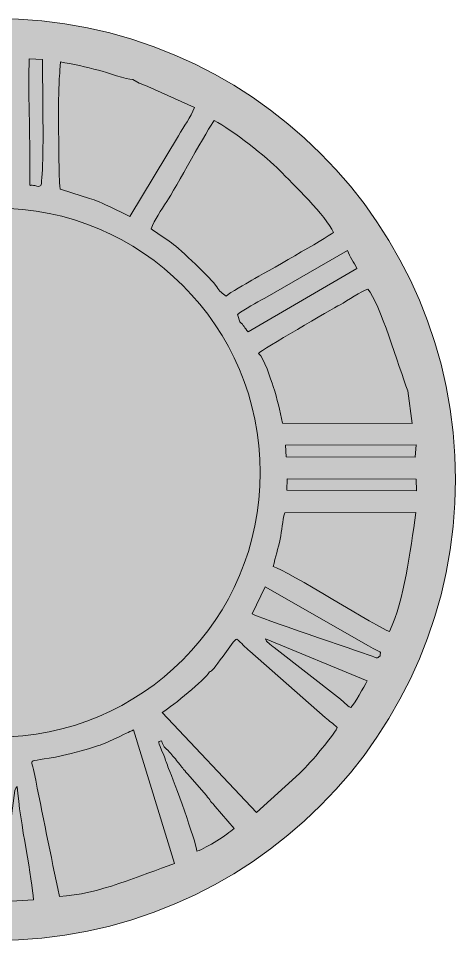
# Model space of a CAD drawing. Header units: inches. Extents: x -4.32 to 3.28, y -3.78 to 3.82.
# Drawn here: x -0.33 to 3.28, y -3.78 to 3.82 of the extents above; entities that cross this region are included whole.
import ezdxf

# ---------------------------------------------------------------- set-up
doc = ezdxf.new("R2010")
doc.units = ezdxf.units.IN
doc.header["$MEASUREMENT"] = 0
doc.layers.add('layer 1', color=7, linetype='Continuous')

msp = doc.modelspace()

# ---------------------------------------------------------------- hatches: boundary and pattern name
at = {"layer": 'layer 1', "true_color": 0xfefefe}
h = msp.add_hatch(color=7, dxfattribs=at)
edge = h.paths.add_edge_path()
edge.add_spline(control_points=[(-0.5208, 3.8199), (-2.6201, 3.8199), (-4.322, 2.1181), (-4.322, 0.0187), (-4.322, -2.0806), (-2.6201, -3.7824), (-0.5208, -3.7824), (1.5786, -3.7824), (3.2804, -2.0806), (3.2804, 0.0187), (3.2804, 2.1181), (1.5786, 3.8199), (-0.5208, 3.8199)], knot_values=[0, 0, 0, 0, 0.25, 0.25, 0.25, 0.5, 0.5, 0.5, 0.75, 0.75, 0.75, 1, 1, 1, 1], degree=3, periodic=1)
h = msp.add_hatch(color=7, dxfattribs=at)
edge = h.paths.add_edge_path()
edge.add_spline(control_points=[(-0.1415, 2.4413), (-0.1593, 2.4218), (-0.1907, 2.4497), (-0.2021, 2.4435), (-0.2364, 2.4533), (-0.233, 2.4051), (-0.2307, 2.5607), (-0.2265, 2.8411), (-0.2497, 3.2425), (-0.2355, 3.4881), (-0.2355, 3.4881), (-0.1266, 3.4806), (-0.1266, 3.4806), (-0.1266, 3.4806), (-0.1248, 3.0877), (-0.1248, 3.0877), (-0.1178, 2.7915), (-0.1272, 2.457), (-0.1415, 2.4413)], knot_values=[0, 0, 0, 0, 0.166667, 0.166667, 0.166667, 0.333333, 0.333333, 0.333333, 0.5, 0.5, 0.5, 0.666667, 0.666667, 0.666667, 0.833333, 0.833333, 0.833333, 1, 1, 1, 1], degree=3, periodic=1)
h = msp.add_hatch(color=7, dxfattribs=at)
edge = h.paths.add_edge_path()
edge.add_spline(control_points=[(0.5948, 2.1872), (0.2091, 2.3756), (0.3863, 2.2871), (0.018, 2.4137), (0.005, 2.5439), (0.012, 2.7266), (0.0046, 2.9058), (0.0057, 3.266), (0.0073, 3.2712), (0.0223, 3.4611), (0.1149, 3.4464), (0.2395, 3.4172), (0.3342, 3.3937), (0.4039, 3.3765), (0.5704, 3.3141), (0.6169, 3.3158), (0.6169, 3.3158), (0.6697, 3.2868), (0.6697, 3.2868), (0.6953, 3.2772), (0.7158, 3.2702), (0.7414, 3.26), (0.7414, 3.26), (1.1258, 3.086), (1.1258, 3.086), (1.0974, 3.0037), (1.04, 2.9335), (0.9942, 2.8528), (0.9942, 2.8528), (0.5948, 2.1872), (0.5948, 2.1872)], knot_values=[0, 0, 0, 0, 0.1, 0.1, 0.1, 0.2, 0.2, 0.2, 0.3, 0.3, 0.3, 0.4, 0.4, 0.4, 0.5, 0.5, 0.5, 0.6, 0.6, 0.6, 0.7, 0.7, 0.7, 0.8, 0.8, 0.8, 0.9, 0.9, 0.9, 1, 1, 1, 1], degree=3, periodic=1)
h = msp.add_hatch(color=7, dxfattribs=at)
edge = h.paths.add_edge_path()
edge.add_spline(control_points=[(0.9384, 1.9687), (0.885, 2.0065), (0.8292, 2.0427), (0.7695, 2.0851), (0.7992, 2.163), (0.8495, 2.2363), (0.8986, 2.3102), (0.9621, 2.4057), (1.2459, 2.9281), (1.2903, 2.978), (1.4359, 2.9034), (1.7307, 2.6709), (1.827, 2.57), (1.937, 2.4549), (2.2133, 2.192), (2.2735, 2.0565), (2.208, 2.0038), (1.7104, 1.7253), (1.5996, 1.6613), (1.55, 1.6327), (1.4198, 1.5605), (1.3885, 1.5306), (1.358, 1.5487), (1.3323, 1.5733), (1.3107, 1.6067), (1.2685, 1.672), (1.0073, 1.9198), (0.9384, 1.9687)], knot_values=[0, 0, 0, 0, 0.111111, 0.111111, 0.111111, 0.222222, 0.222222, 0.222222, 0.333333, 0.333333, 0.333333, 0.444444, 0.444444, 0.444444, 0.555556, 0.555556, 0.555556, 0.666667, 0.666667, 0.666667, 0.777778, 0.777778, 0.777778, 0.888889, 0.888889, 0.888889, 1, 1, 1, 1], degree=3, periodic=1)
h = msp.add_hatch(color=7, dxfattribs=at)
edge = h.paths.add_edge_path()
edge.add_spline(control_points=[(-0.5128, -2.1066), (-1.7182, -2.1066), (-2.6954, -1.1298), (-2.6954, 0.0753), (-2.6954, 1.2803), (-1.7182, 2.2572), (-0.5128, 2.2572), (0.6926, 2.2572), (1.6698, 1.2803), (1.6698, 0.0753), (1.6698, -1.1298), (0.6926, -2.1066), (-0.5128, -2.1066)], knot_values=[0, 0, 0, 0, 0.25, 0.25, 0.25, 0.5, 0.5, 0.5, 0.75, 0.75, 0.75, 1, 1, 1, 1], degree=3, periodic=1)
h = msp.add_hatch(color=7, dxfattribs=at)
edge = h.paths.add_edge_path()
edge.add_spline(control_points=[(1.5008, 1.319), (1.5008, 1.319), (1.4848, 1.3701), (1.4848, 1.3701), (1.4843, 1.3749), (1.4823, 1.376), (1.4812, 1.3791), (1.5468, 1.4268), (1.6342, 1.475), (1.7071, 1.5139), (1.7071, 1.5139), (2.3899, 1.907), (2.3899, 1.907), (2.4024, 1.8546), (2.4453, 1.8103), (2.4665, 1.7577), (2.4665, 1.7577), (1.5684, 1.2351), (1.5684, 1.2351), (1.5361, 1.2727), (1.537, 1.2887), (1.5009, 1.3193), (1.5008, 1.3192), (1.5008, 1.3191), (1.5008, 1.319)], knot_values=[0, 0, 0, 0, 0.125, 0.125, 0.125, 0.25, 0.25, 0.25, 0.375, 0.375, 0.375, 0.5, 0.5, 0.5, 0.625, 0.625, 0.625, 0.75, 0.75, 0.75, 0.875, 0.875, 0.875, 1, 1, 1, 1], degree=3, periodic=1)
h = msp.add_hatch(color=7, dxfattribs=at)
edge = h.paths.add_edge_path()
edge.add_spline(control_points=[(1.7769, 0.7844), (1.7554, 0.8476), (1.7005, 1.0215), (1.6559, 1.0585), (1.678, 1.0872), (2.2638, 1.4243), (2.3284, 1.4595), (2.3868, 1.4914), (2.5043, 1.5745), (2.5565, 1.5883), (2.655, 1.4765), (2.8104, 0.9517), (2.8861, 0.7498), (2.8861, 0.7498), (2.9216, 0.4811), (2.9216, 0.4811), (2.9216, 0.4811), (1.8525, 0.4835), (1.8525, 0.4835), (1.8274, 0.5909), (1.8126, 0.6793), (1.7769, 0.7844)], knot_values=[0, 0, 0, 0, 0.142857, 0.142857, 0.142857, 0.285714, 0.285714, 0.285714, 0.428571, 0.428571, 0.428571, 0.571429, 0.571429, 0.571429, 0.714286, 0.714286, 0.714286, 0.857143, 0.857143, 0.857143, 1, 1, 1, 1], degree=3, periodic=1)
h = msp.add_hatch(color=7, dxfattribs=at)
edge = h.paths.add_edge_path()
edge.add_spline(control_points=[(1.8836, 0.2045), (1.8836, 0.2045), (1.8782, 0.3022), (1.8782, 0.3022), (1.8782, 0.3022), (2.9542, 0.304), (2.9542, 0.304), (2.9542, 0.304), (2.9473, 0.2031), (2.9473, 0.2031), (2.9473, 0.2031), (1.8836, 0.2045), (1.8836, 0.2045)], knot_values=[0, 0, 0, 0, 0.25, 0.25, 0.25, 0.5, 0.5, 0.5, 0.75, 0.75, 0.75, 1, 1, 1, 1], degree=3, periodic=1)
h = msp.add_hatch(color=7, dxfattribs=at)
edge = h.paths.add_edge_path()
edge.add_spline(control_points=[(2.9577, -0.0758), (2.9577, -0.0758), (1.8884, -0.0699), (1.8884, -0.0699), (1.8884, -0.0699), (1.8902, 0.0248), (1.8902, 0.0248), (1.8902, 0.0248), (2.9567, 0.0214), (2.9567, 0.0214), (2.9567, 0.0214), (2.9577, -0.0758), (2.9577, -0.0758)], knot_values=[0, 0, 0, 0, 0.25, 0.25, 0.25, 0.5, 0.5, 0.5, 0.75, 0.75, 0.75, 1, 1, 1, 1], degree=3, periodic=1)
h = msp.add_hatch(color=7, dxfattribs=at)
edge = h.paths.add_edge_path()
edge.add_spline(control_points=[(1.776, -0.698), (1.7939, -0.6229), (1.8175, -0.55), (1.8333, -0.4722), (1.8476, -0.4019), (1.8515, -0.3261), (1.8717, -0.2552), (1.8717, -0.2552), (2.9536, -0.2523), (2.9536, -0.2523), (2.9058, -0.5863), (2.8589, -0.9628), (2.7363, -1.2351), (2.6576, -1.2158), (1.8844, -0.7252), (1.776, -0.698)], knot_values=[0, 0, 0, 0, 0.2, 0.2, 0.2, 0.4, 0.4, 0.4, 0.6, 0.6, 0.6, 0.8, 0.8, 0.8, 1, 1, 1, 1], degree=3, periodic=1)
h = msp.add_hatch(color=7, dxfattribs=at)
edge = h.paths.add_edge_path()
edge.add_spline(control_points=[(2.5931, -1.4386), (2.457, -1.3891), (1.6492, -1.1195), (1.6027, -1.0892), (1.6027, -1.0892), (1.7112, -0.8667), (1.7112, -0.8667), (1.7112, -0.8667), (2.5627, -1.3533), (2.5627, -1.3533), (2.6804, -1.4184), (2.6614, -1.3894), (2.6577, -1.4357), (2.6284, -1.4606), (2.6376, -1.4548), (2.5931, -1.4386)], knot_values=[0, 0, 0, 0, 0.2, 0.2, 0.2, 0.4, 0.4, 0.4, 0.6, 0.6, 0.6, 0.8, 0.8, 0.8, 1, 1, 1, 1], degree=3, periodic=1)
h = msp.add_hatch(color=7, dxfattribs=at)
edge = h.paths.add_edge_path()
edge.add_spline(control_points=[(1.6384, -2.728), (1.6384, -2.728), (0.8615, -1.9028), (0.8615, -1.9028), (0.9585, -1.8368), (1.2039, -1.6402), (1.2514, -1.5675), (1.2514, -1.5675), (1.2511, -1.5669), (1.2511, -1.5669), (1.2684, -1.567), (1.2969, -1.5258), (1.3626, -1.4387), (1.3626, -1.4387), (1.4468, -1.3232), (1.4468, -1.3232), (1.4701, -1.2965), (1.4514, -1.3135), (1.4765, -1.2964), (1.5135, -1.3277), (1.5458, -1.3678), (1.5825, -1.396), (1.5825, -1.396), (2.2046, -1.9434), (2.2046, -1.9434), (2.2407, -1.9787), (2.2723, -1.9904), (2.3041, -2.0263), (2.2637, -2.1123), (2.0475, -2.3554), (1.9932, -2.4056), (1.9932, -2.4056), (1.6384, -2.728), (1.6384, -2.728)], knot_values=[0, 0, 0, 0, 0.090909, 0.090909, 0.090909, 0.181818, 0.181818, 0.181818, 0.272727, 0.272727, 0.272727, 0.363636, 0.363636, 0.363636, 0.454545, 0.454545, 0.454545, 0.545455, 0.545455, 0.545455, 0.636364, 0.636364, 0.636364, 0.727273, 0.727273, 0.727273, 0.818182, 0.818182, 0.818182, 0.909091, 0.909091, 0.909091, 1, 1, 1, 1], degree=3, periodic=1)
h = msp.add_hatch(color=7, dxfattribs=at)
edge = h.paths.add_edge_path()
edge.add_spline(control_points=[(2.4152, -1.8616), (2.3814, -1.8435), (2.3589, -1.8144), (2.33, -1.7912), (2.33, -1.7912), (1.7837, -1.3677), (1.7837, -1.3677), (1.7784, -1.3638), (1.7442, -1.3347), (1.7428, -1.3334), (1.7141, -1.3065), (1.7232, -1.3194), (1.7139, -1.2944), (1.7139, -1.2944), (2.5501, -1.6419), (2.5501, -1.6419), (2.5271, -1.6891), (2.4454, -1.8343), (2.4152, -1.8616)], knot_values=[0, 0, 0, 0, 0.166667, 0.166667, 0.166667, 0.333333, 0.333333, 0.333333, 0.5, 0.5, 0.5, 0.666667, 0.666667, 0.666667, 0.833333, 0.833333, 0.833333, 1, 1, 1, 1], degree=3, periodic=1)
h = msp.add_hatch(color=7, dxfattribs=at)
edge = h.paths.add_edge_path()
edge.add_spline(control_points=[(0.0128, -3.418), (-0.0588, -3.0771), (-0.1273, -2.7372), (-0.1961, -2.3978), (-0.2283, -2.2394), (-0.2777, -2.3474), (0.192, -2.2191), (0.3632, -2.1723), (0.4237, -2.1414), (0.5671, -2.0719), (0.5818, -2.0648), (0.6073, -2.0556), (0.6242, -2.0462), (0.6242, -2.0462), (0.9624, -3.1481), (0.9624, -3.1481), (0.6885, -3.242), (0.3283, -3.4048), (0.0128, -3.418)], knot_values=[0, 0, 0, 0, 0.166667, 0.166667, 0.166667, 0.333333, 0.333333, 0.333333, 0.5, 0.5, 0.5, 0.666667, 0.666667, 0.666667, 0.833333, 0.833333, 0.833333, 1, 1, 1, 1], degree=3, periodic=1)
h = msp.add_hatch(color=7, dxfattribs=at)
edge = h.paths.add_edge_path()
edge.add_spline(control_points=[(0.873, -2.2538), (0.8208, -2.1267), (0.8231, -2.146), (0.854, -2.136), (0.8843, -2.2097), (0.8763, -2.1765), (0.9218, -2.2304), (0.9436, -2.2562), (0.9755, -2.2911), (0.9959, -2.3183), (1.0248, -2.3569), (1.0329, -2.3659), (1.0681, -2.4079), (1.0681, -2.4079), (1.2248, -2.5875), (1.2248, -2.5875), (1.254, -2.6203), (1.2655, -2.6447), (1.2979, -2.6763), (1.2979, -2.6763), (1.4534, -2.8588), (1.4534, -2.8588), (1.394, -2.9111), (1.2362, -3.0157), (1.1474, -3.0454), (1.1364, -2.9622), (0.9613, -2.4731), (0.9135, -2.3626), (0.8982, -2.3274), (0.8896, -2.2942), (0.873, -2.2538)], knot_values=[0, 0, 0, 0, 0.1, 0.1, 0.1, 0.2, 0.2, 0.2, 0.3, 0.3, 0.3, 0.4, 0.4, 0.4, 0.5, 0.5, 0.5, 0.6, 0.6, 0.6, 0.7, 0.7, 0.7, 0.8, 0.8, 0.8, 0.9, 0.9, 0.9, 1, 1, 1, 1], degree=3, periodic=1)
h = msp.add_hatch(color=7, dxfattribs=at)
edge = h.paths.add_edge_path()
edge.add_spline(control_points=[(-0.4749, -3.4621), (-0.4749, -3.4621), (-0.355, -2.5452), (-0.355, -2.5452), (-0.3424, -2.5153), (-0.3521, -2.5329), (-0.3347, -2.5131), (-0.314, -2.8123), (-0.2075, -3.283), (-0.2022, -3.4457), (-0.2022, -3.4457), (-0.4749, -3.4621), (-0.4749, -3.4621)], knot_values=[0, 0, 0, 0, 0.25, 0.25, 0.25, 0.5, 0.5, 0.5, 0.75, 0.75, 0.75, 1, 1, 1, 1], degree=3, periodic=1)

# ---------------------------------------------------------------- linework, layer by layer
at = {"layer": 'layer 1', "color": 250, "lineweight": 9}
for points, knots in [([(-0.5208, 3.8199), (-2.6201, 3.8199), (-4.322, 2.1181), (-4.322, 0.0187), (-4.322, -2.0806), (-2.6201, -3.7824), (-0.5208, -3.7824), (1.5786, -3.7824), (3.2804, -2.0806), (3.2804, 0.0187), (3.2804, 2.1181), (1.5786, 3.8199), (-0.5208, 3.8199)], [0, 0, 0, 0, 0.25, 0.25, 0.25, 0.5, 0.5, 0.5, 0.75, 0.75, 0.75, 1, 1, 1, 1]), ([(-0.1415, 2.4413), (-0.1593, 2.4218), (-0.1907, 2.4497), (-0.2021, 2.4435), (-0.2364, 2.4533), (-0.233, 2.4051), (-0.2307, 2.5607), (-0.2265, 2.8411), (-0.2497, 3.2425), (-0.2355, 3.4881), (-0.2355, 3.4881), (-0.1266, 3.4806), (-0.1266, 3.4806), (-0.1266, 3.4806), (-0.1248, 3.0877), (-0.1248, 3.0877), (-0.1178, 2.7915), (-0.1272, 2.457), (-0.1415, 2.4413)], [0, 0, 0, 0, 0.166667, 0.166667, 0.166667, 0.333333, 0.333333, 0.333333, 0.5, 0.5, 0.5, 0.666667, 0.666667, 0.666667, 0.833333, 0.833333, 0.833333, 1, 1, 1, 1]), ([(0.5948, 2.1872), (0.2091, 2.3756), (0.3863, 2.2871), (0.018, 2.4137), (0.005, 2.5439), (0.012, 2.7266), (0.0046, 2.9058), (0.0057, 3.266), (0.0073, 3.2712), (0.0223, 3.4611), (0.1149, 3.4464), (0.2395, 3.4172), (0.3342, 3.3937), (0.4039, 3.3765), (0.5704, 3.3141), (0.6169, 3.3158), (0.6169, 3.3158), (0.6697, 3.2868), (0.6697, 3.2868), (0.6953, 3.2772), (0.7158, 3.2702), (0.7414, 3.26), (0.7414, 3.26), (1.1258, 3.086), (1.1258, 3.086), (1.0974, 3.0037), (1.04, 2.9335), (0.9942, 2.8528), (0.9942, 2.8528), (0.5948, 2.1872), (0.5948, 2.1872)], [0, 0, 0, 0, 0.1, 0.1, 0.1, 0.2, 0.2, 0.2, 0.3, 0.3, 0.3, 0.4, 0.4, 0.4, 0.5, 0.5, 0.5, 0.6, 0.6, 0.6, 0.7, 0.7, 0.7, 0.8, 0.8, 0.8, 0.9, 0.9, 0.9, 1, 1, 1, 1]), ([(0.9384, 1.9687), (0.885, 2.0065), (0.8292, 2.0427), (0.7695, 2.0851), (0.7992, 2.163), (0.8495, 2.2363), (0.8986, 2.3102), (0.9621, 2.4057), (1.2459, 2.9281), (1.2903, 2.978), (1.4359, 2.9034), (1.7307, 2.6709), (1.827, 2.57), (1.937, 2.4549), (2.2133, 2.192), (2.2735, 2.0565), (2.208, 2.0038), (1.7104, 1.7253), (1.5996, 1.6613), (1.55, 1.6327), (1.4198, 1.5605), (1.3885, 1.5306), (1.358, 1.5487), (1.3323, 1.5733), (1.3107, 1.6067), (1.2685, 1.672), (1.0073, 1.9198), (0.9384, 1.9687)], [0, 0, 0, 0, 0.111111, 0.111111, 0.111111, 0.222222, 0.222222, 0.222222, 0.333333, 0.333333, 0.333333, 0.444444, 0.444444, 0.444444, 0.555556, 0.555556, 0.555556, 0.666667, 0.666667, 0.666667, 0.777778, 0.777778, 0.777778, 0.888889, 0.888889, 0.888889, 1, 1, 1, 1]), ([(-0.5128, -2.1066), (-1.7182, -2.1066), (-2.6954, -1.1298), (-2.6954, 0.0753), (-2.6954, 1.2803), (-1.7182, 2.2572), (-0.5128, 2.2572), (0.6926, 2.2572), (1.6698, 1.2803), (1.6698, 0.0753), (1.6698, -1.1298), (0.6926, -2.1066), (-0.5128, -2.1066)], [0, 0, 0, 0, 0.25, 0.25, 0.25, 0.5, 0.5, 0.5, 0.75, 0.75, 0.75, 1, 1, 1, 1]), ([(1.5008, 1.319), (1.5008, 1.319), (1.4848, 1.3701), (1.4848, 1.3701), (1.4843, 1.3749), (1.4823, 1.376), (1.4812, 1.3791), (1.5468, 1.4268), (1.6342, 1.475), (1.7071, 1.5139), (1.7071, 1.5139), (2.3899, 1.907), (2.3899, 1.907), (2.4024, 1.8546), (2.4453, 1.8103), (2.4665, 1.7577), (2.4665, 1.7577), (1.5684, 1.2351), (1.5684, 1.2351), (1.5361, 1.2727), (1.537, 1.2887), (1.5009, 1.3193), (1.5008, 1.3192), (1.5008, 1.3191), (1.5008, 1.319)], [0, 0, 0, 0, 0.125, 0.125, 0.125, 0.25, 0.25, 0.25, 0.375, 0.375, 0.375, 0.5, 0.5, 0.5, 0.625, 0.625, 0.625, 0.75, 0.75, 0.75, 0.875, 0.875, 0.875, 1, 1, 1, 1]), ([(1.7769, 0.7844), (1.7554, 0.8476), (1.7005, 1.0215), (1.6559, 1.0585), (1.678, 1.0872), (2.2638, 1.4243), (2.3284, 1.4595), (2.3868, 1.4914), (2.5043, 1.5745), (2.5565, 1.5883), (2.655, 1.4765), (2.8104, 0.9517), (2.8861, 0.7498), (2.8861, 0.7498), (2.9216, 0.4811), (2.9216, 0.4811), (2.9216, 0.4811), (1.8525, 0.4835), (1.8525, 0.4835), (1.8274, 0.5909), (1.8126, 0.6793), (1.7769, 0.7844)], [0, 0, 0, 0, 0.142857, 0.142857, 0.142857, 0.285714, 0.285714, 0.285714, 0.428571, 0.428571, 0.428571, 0.571429, 0.571429, 0.571429, 0.714286, 0.714286, 0.714286, 0.857143, 0.857143, 0.857143, 1, 1, 1, 1]), ([(1.8836, 0.2045), (1.8836, 0.2045), (1.8782, 0.3022), (1.8782, 0.3022), (1.8782, 0.3022), (2.9542, 0.304), (2.9542, 0.304), (2.9542, 0.304), (2.9473, 0.2031), (2.9473, 0.2031), (2.9473, 0.2031), (1.8836, 0.2045), (1.8836, 0.2045)], [0, 0, 0, 0, 0.25, 0.25, 0.25, 0.5, 0.5, 0.5, 0.75, 0.75, 0.75, 1, 1, 1, 1]), ([(2.9577, -0.0758), (2.9577, -0.0758), (1.8884, -0.0699), (1.8884, -0.0699), (1.8884, -0.0699), (1.8902, 0.0248), (1.8902, 0.0248), (1.8902, 0.0248), (2.9567, 0.0214), (2.9567, 0.0214), (2.9567, 0.0214), (2.9577, -0.0758), (2.9577, -0.0758)], [0, 0, 0, 0, 0.25, 0.25, 0.25, 0.5, 0.5, 0.5, 0.75, 0.75, 0.75, 1, 1, 1, 1]), ([(1.776, -0.698), (1.7939, -0.6229), (1.8175, -0.55), (1.8333, -0.4722), (1.8476, -0.4019), (1.8515, -0.3261), (1.8717, -0.2552), (1.8717, -0.2552), (2.9536, -0.2523), (2.9536, -0.2523), (2.9058, -0.5863), (2.8589, -0.9628), (2.7363, -1.2351), (2.6576, -1.2158), (1.8844, -0.7252), (1.776, -0.698)], [0, 0, 0, 0, 0.2, 0.2, 0.2, 0.4, 0.4, 0.4, 0.6, 0.6, 0.6, 0.8, 0.8, 0.8, 1, 1, 1, 1]), ([(2.5931, -1.4386), (2.457, -1.3891), (1.6492, -1.1195), (1.6027, -1.0892), (1.6027, -1.0892), (1.7112, -0.8667), (1.7112, -0.8667), (1.7112, -0.8667), (2.5627, -1.3533), (2.5627, -1.3533), (2.6804, -1.4184), (2.6614, -1.3894), (2.6577, -1.4357), (2.6284, -1.4606), (2.6376, -1.4548), (2.5931, -1.4386)], [0, 0, 0, 0, 0.2, 0.2, 0.2, 0.4, 0.4, 0.4, 0.6, 0.6, 0.6, 0.8, 0.8, 0.8, 1, 1, 1, 1]), ([(1.6384, -2.728), (1.6384, -2.728), (0.8615, -1.9028), (0.8615, -1.9028), (0.9585, -1.8368), (1.2039, -1.6402), (1.2514, -1.5675), (1.2514, -1.5675), (1.2511, -1.5669), (1.2511, -1.5669), (1.2684, -1.567), (1.2969, -1.5258), (1.3626, -1.4387), (1.3626, -1.4387), (1.4468, -1.3232), (1.4468, -1.3232), (1.4701, -1.2965), (1.4514, -1.3135), (1.4765, -1.2964), (1.5135, -1.3277), (1.5458, -1.3678), (1.5825, -1.396), (1.5825, -1.396), (2.2046, -1.9434), (2.2046, -1.9434), (2.2407, -1.9787), (2.2723, -1.9904), (2.3041, -2.0263), (2.2637, -2.1123), (2.0475, -2.3554), (1.9932, -2.4056), (1.9932, -2.4056), (1.6384, -2.728), (1.6384, -2.728)], [0, 0, 0, 0, 0.090909, 0.090909, 0.090909, 0.181818, 0.181818, 0.181818, 0.272727, 0.272727, 0.272727, 0.363636, 0.363636, 0.363636, 0.454545, 0.454545, 0.454545, 0.545455, 0.545455, 0.545455, 0.636364, 0.636364, 0.636364, 0.727273, 0.727273, 0.727273, 0.818182, 0.818182, 0.818182, 0.909091, 0.909091, 0.909091, 1, 1, 1, 1]), ([(2.4152, -1.8616), (2.3814, -1.8435), (2.3589, -1.8144), (2.33, -1.7912), (2.33, -1.7912), (1.7837, -1.3677), (1.7837, -1.3677), (1.7784, -1.3638), (1.7442, -1.3347), (1.7428, -1.3334), (1.7141, -1.3065), (1.7232, -1.3194), (1.7139, -1.2944), (1.7139, -1.2944), (2.5501, -1.6419), (2.5501, -1.6419), (2.5271, -1.6891), (2.4454, -1.8343), (2.4152, -1.8616)], [0, 0, 0, 0, 0.166667, 0.166667, 0.166667, 0.333333, 0.333333, 0.333333, 0.5, 0.5, 0.5, 0.666667, 0.666667, 0.666667, 0.833333, 0.833333, 0.833333, 1, 1, 1, 1]), ([(0.0128, -3.418), (-0.0588, -3.0771), (-0.1273, -2.7372), (-0.1961, -2.3978), (-0.2283, -2.2394), (-0.2777, -2.3474), (0.192, -2.2191), (0.3632, -2.1723), (0.4237, -2.1414), (0.5671, -2.0719), (0.5818, -2.0648), (0.6073, -2.0556), (0.6242, -2.0462), (0.6242, -2.0462), (0.9624, -3.1481), (0.9624, -3.1481), (0.6885, -3.242), (0.3283, -3.4048), (0.0128, -3.418)], [0, 0, 0, 0, 0.166667, 0.166667, 0.166667, 0.333333, 0.333333, 0.333333, 0.5, 0.5, 0.5, 0.666667, 0.666667, 0.666667, 0.833333, 0.833333, 0.833333, 1, 1, 1, 1]), ([(0.873, -2.2538), (0.8208, -2.1267), (0.8231, -2.146), (0.854, -2.136), (0.8843, -2.2097), (0.8763, -2.1765), (0.9218, -2.2304), (0.9436, -2.2562), (0.9755, -2.2911), (0.9959, -2.3183), (1.0248, -2.3569), (1.0329, -2.3659), (1.0681, -2.4079), (1.0681, -2.4079), (1.2248, -2.5875), (1.2248, -2.5875), (1.254, -2.6203), (1.2655, -2.6447), (1.2979, -2.6763), (1.2979, -2.6763), (1.4534, -2.8588), (1.4534, -2.8588), (1.394, -2.9111), (1.2362, -3.0157), (1.1474, -3.0454), (1.1364, -2.9622), (0.9613, -2.4731), (0.9135, -2.3626), (0.8982, -2.3274), (0.8896, -2.2942), (0.873, -2.2538)], [0, 0, 0, 0, 0.1, 0.1, 0.1, 0.2, 0.2, 0.2, 0.3, 0.3, 0.3, 0.4, 0.4, 0.4, 0.5, 0.5, 0.5, 0.6, 0.6, 0.6, 0.7, 0.7, 0.7, 0.8, 0.8, 0.8, 0.9, 0.9, 0.9, 1, 1, 1, 1]), ([(-0.4749, -3.4621), (-0.4749, -3.4621), (-0.355, -2.5452), (-0.355, -2.5452), (-0.3424, -2.5153), (-0.3521, -2.5329), (-0.3347, -2.5131), (-0.314, -2.8123), (-0.2075, -3.283), (-0.2022, -3.4457), (-0.2022, -3.4457), (-0.4749, -3.4621), (-0.4749, -3.4621)], [0, 0, 0, 0, 0.25, 0.25, 0.25, 0.5, 0.5, 0.5, 0.75, 0.75, 0.75, 1, 1, 1, 1])]:
    msp.add_open_spline(points, degree=3, knots=knots, dxfattribs=at)

doc.saveas('drawing.dxf')
